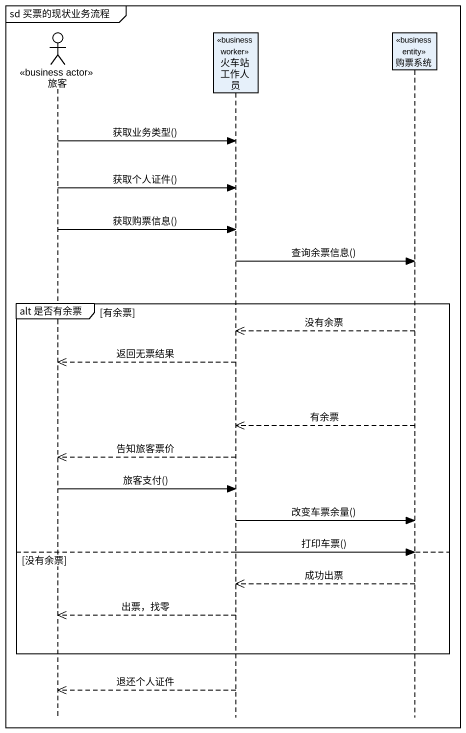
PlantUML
@startuml
mainframe sd 买票的现状业务流程
hide footbox
actor 旅客 <<business actor>>
participant 火车站工作人员 <<business worker>>
participant 购票系统 <<business entity>>

旅客 -> 火车站工作人员 : 获取业务类型()
旅客 -> 火车站工作人员 : 获取个人证件()
旅客 -> 火车站工作人员 : 获取购票信息()
火车站工作人员 -> 购票系统 : 查询余票信息()
group alt 是否有余票 [有余票]
  购票系统 -->> 火车站工作人员 : 没有余票
  火车站工作人员 -->> 旅客 : 返回无票结果
  购票系统 -->> 火车站工作人员 : 有余票
  火车站工作人员 -->> 旅客 : 告知旅客票价
  旅客 -> 火车站工作人员 : 旅客支付()
  火车站工作人员 -> 购票系统 : 改变车票余量()
else 没有余票
  火车站工作人员 -> 购票系统 : 打印车票()
  购票系统 -->> 火车站工作人员 : 成功出票
  火车站工作人员 -->> 旅客 : 出票，找零
end
火车站工作人员 -->> 旅客 : 退还个人证件
@enduml
